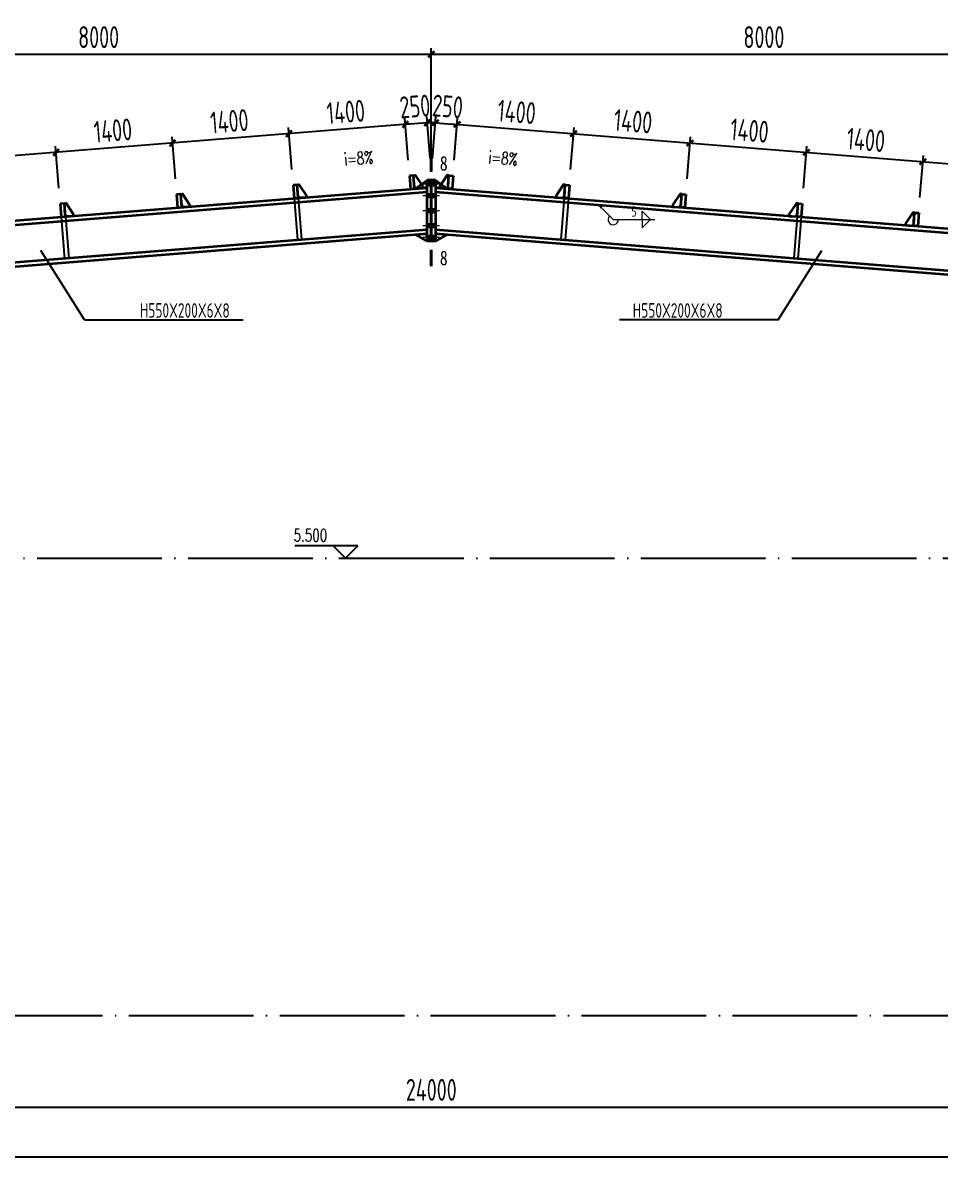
# Model space of a CAD drawing. Header units: millimetres. Extents: x 6950065 to 7140129, y 16284814 to 19754034.
# Drawn here: x 7005380 to 7027443, y 18054883 to 18082310 of the extents above; entities that cross this region are included whole.
import ezdxf
from ezdxf.enums import TextEntityAlignment as Align

# ---------------------------------------------------------------- set-up
doc = ezdxf.new("R2010")
doc.units = ezdxf.units.MM
doc.header["$LTSCALE"] = 1500
doc.header["$MEASUREMENT"] = 0
doc.linetypes.add('DOTE', pattern=[2.42, 2, -0.2, 0.02, -0.2])
doc.layers.get('Defpoints').update_dxf_attribs({"color": 1})
for name, color, linetype, lineweight in [('10', 7, 'Continuous', 35), ('114', 2, 'Continuous', 18), ('12', 2, 'Continuous', 35), ('14', 2, 'Continuous', 35), ('焊缝标注', 9, 'Continuous', 18)]:
    doc.layers.add(name, color=color, linetype=linetype, lineweight=lineweight)
for name, color, linetype in [('BALCONY', 6, 'Continuous'), ('C型钢', 6, 'Continuous'), ('dim', 7, 'Continuous'), ('DIM_ELEV', 3, 'Continuous'), ('PUB_DIM', 161, 'Continuous')]:
    doc.layers.add(name, color=color, linetype=linetype)
doc.styles.add('_TCH_DIM', font='SIMPLEX', dxfattribs={"bigfont": 'GBCBIG'})
doc.styles.add('FromPkpm', font='Pkpmeng', dxfattribs={"width": 0.7, "bigfont": 'hztxt'})
doc.styles.add('TSSD_Dimension', font='Tssdeng.shx', dxfattribs={"width": 0.7, "bigfont": 'hztxt.shx'})
doc.styles.add('黑体', font='simhei.ttf', dxfattribs={"width": 0.8})
doc.dimstyles.new('TSSD_75_150', dxfattribs={"dimtxt": 525, "dimasz": 150, "dimexe": 150, "dimexo": 375, "dimgap": 150, "dimtad": 1, "dimdec": 0, "dimlfac": 0.5, "dimzin": 0, "dimdsep": 46, "dimtxsty": 'TSSD_Dimension', "dimblk": 'ARCHTICK', "dimblk1": 'ARCHTICK', "dimblk2": 'ARCHTICK', "dimcen": 0, "dimdle": 150, "dimclrt": 7, "dimadec": 0, "dimazin": 0, "dimtfac": 1, "dimtdec": 0, "dimtix": 1, "dimtmove": 2, "dimatfit": 3, "dimfxl": 0, "dimtolj": 1, "dimtzin": 0, "dimarcsym": 0})

# ---------------------------------------------------------------- blocks, each defined once
blk = doc.blocks.new('_ArchTick')
at = {"color": 0, "linetype": 'ByBlock', "const_width": 0.4}
blk.add_lwpolyline([(-0.5, -0.5), (0.5, 0.5)], dxfattribs=at)
blk = doc.blocks.new('*D159')
at = {"layer": 'Defpoints', "color": 0}
for p in [(6991204, 18058433), (7039204, 18058433), (7039204, 18056233)]:
    blk.add_point(p, dxfattribs=at)
at = {"layer": 'dim', "color": 0, "lineweight": -2}
for p, q in [((6991204, 18058058), (6991204, 18056083)), ((7039204, 18058058), (7039204, 18056083)), ((6991054, 18056233), (7039354, 18056233))]:
    blk.add_line(p, q, dxfattribs=at)
at = {"layer": 'dim', "color": 0, "lineweight": -2, "xscale": 150, "yscale": 150, "zscale": 150, "rotation": 180}
blk.add_blockref('_ArchTick', (6991204, 18056233), dxfattribs=at)
at = {"layer": 'dim', "color": 0, "lineweight": -2, "xscale": 150, "yscale": 150, "zscale": 150}
blk.add_blockref('_ArchTick', (7039204, 18056233), dxfattribs=at)
at = {"layer": 'dim', "color": 7, "insert": (7015204, 18056646), "char_height": 525, "attachment_point": 5, "style": 'TSSD_Dimension'}
blk.add_mtext('\\A1;24000', dxfattribs=at)
blk = doc.blocks.new('*D161')
at = {"layer": 'Defpoints', "color": 0}
for p in [(6991204, 18057933), (7087204, 18057933), (7087204, 18055033)]:
    blk.add_point(p, dxfattribs=at)
at = {"layer": 'dim', "color": 0, "lineweight": -2}
for p, q in [((6991204, 18057558), (6991204, 18054883)), ((7087204, 18057558), (7087204, 18054883)), ((6991054, 18055033), (7087354, 18055033))]:
    blk.add_line(p, q, dxfattribs=at)
at = {"layer": 'dim', "color": 0, "lineweight": -2, "xscale": 150, "yscale": 150, "zscale": 150, "rotation": 180}
blk.add_blockref('_ArchTick', (6991204, 18055033), dxfattribs=at)
at = {"layer": 'dim', "color": 0, "lineweight": -2, "xscale": 150, "yscale": 150, "zscale": 150}
blk.add_blockref('_ArchTick', (7087204, 18055033), dxfattribs=at)
at = {"layer": 'dim', "color": 7, "insert": (7039204, 18055446), "char_height": 525, "attachment_point": 5, "style": 'TSSD_Dimension'}
blk.add_mtext('\\A1;48000', dxfattribs=at)
blk = doc.blocks.new('*D166')
at = {"layer": 'Defpoints', "color": 0}
for p in [(7015204, 18081553), (6999204, 18078353), (7015204, 18078353)]:
    blk.add_point(p, dxfattribs=at)
at = {"layer": 'dim', "color": 0, "lineweight": -2}
for p, q in [((6999054, 18081553), (7015354, 18081553)), ((6999204, 18078728), (6999204, 18081703)), ((7015204, 18078728), (7015204, 18081703))]:
    blk.add_line(p, q, dxfattribs=at)
at = {"layer": 'dim', "color": 0, "lineweight": -2, "xscale": 150, "yscale": 150, "zscale": 150, "rotation": 180}
blk.add_blockref('_ArchTick', (6999204, 18081553), dxfattribs=at)
at = {"layer": 'dim', "color": 0, "lineweight": -2, "xscale": 150, "yscale": 150, "zscale": 150}
blk.add_blockref('_ArchTick', (7015204, 18081553), dxfattribs=at)
at = {"layer": 'dim', "color": 7, "insert": (7007204, 18081966), "char_height": 525, "attachment_point": 5, "style": 'TSSD_Dimension'}
blk.add_mtext('\\A1;8000', dxfattribs=at)
blk = doc.blocks.new('*D167')
at = {"layer": 'Defpoints', "color": 0}
for p in [(7031204, 18081553), (7015204, 18078353), (7031204, 18078353)]:
    blk.add_point(p, dxfattribs=at)
at = {"layer": 'dim', "color": 0, "lineweight": -2}
for p, q in [((7015054, 18081553), (7031354, 18081553)), ((7015204, 18078728), (7015204, 18081703)), ((7031204, 18078728), (7031204, 18081703))]:
    blk.add_line(p, q, dxfattribs=at)
at = {"layer": 'dim', "color": 0, "lineweight": -2, "xscale": 150, "yscale": 150, "zscale": 150, "rotation": 180}
blk.add_blockref('_ArchTick', (7015204, 18081553), dxfattribs=at)
at = {"layer": 'dim', "color": 0, "lineweight": -2, "xscale": 150, "yscale": 150, "zscale": 150}
blk.add_blockref('_ArchTick', (7031204, 18081553), dxfattribs=at)
at = {"layer": 'dim', "color": 7, "insert": (7023204, 18081966), "char_height": 525, "attachment_point": 5, "style": 'TSSD_Dimension'}
blk.add_mtext('\\A1;8000', dxfattribs=at)
blk = doc.blocks.new('gfgghhj')
at = {"layer": '12', "lineweight": 35, "ltscale": 100}
for p, q in [((5749076, 18591246), (5748976, 18591240)), ((5748976, 18591240), (5748995, 18590921)), ((5749095, 18590927), (5749076, 18591246)), ((5748995, 18590921), (5749095, 18590927))]:
    blk.add_line(p, q, dxfattribs=at)
blk.add_lwpolyline([(5749292, 18590979), (5749295, 18590939), (5749135, 18590929), (5749093, 18590967), (5749076, 18591246), (5749116, 18591249)], close=True, dxfattribs=at)
blk = doc.blocks.new('*D1429')
at = {"layer": 'Defpoints', "color": 0}
for p in [(7018625, 18079643), (7015727, 18078632), (7018526, 18078408)]:
    blk.add_point(p, dxfattribs=at)
at = {"layer": 'dim', "color": 0, "lineweight": -2}
for p, q in [((7015757, 18079006), (7015838, 18080016)), ((7015676, 18079878), (7018774, 18079631)), ((7018556, 18078782), (7018637, 18079792))]:
    blk.add_line(p, q, dxfattribs=at)
at = {"layer": 'dim', "color": 0, "lineweight": -2, "xscale": 150, "yscale": 150, "zscale": 150}
for p, rotation in [((7015826, 18079866), 175.4261031026705), ((7018625, 18079643), 355.4261031026705)]:
    blk.add_blockref('_ArchTick', p, dxfattribs=dict(at, rotation=rotation))
at = {"layer": 'dim', "color": 7, "insert": (7017258, 18080166), "char_height": 525, "attachment_point": 5, "rotation": 355.4261, "style": 'TSSD_Dimension'}
blk.add_mtext('\\A1;{\\W0.7;1400}', dxfattribs=at)
blk = doc.blocks.new('*D1430')
at = {"layer": 'Defpoints', "color": 0}
for p in [(7021426, 18079418), (7018526, 18078408), (7021327, 18078184)]:
    blk.add_point(p, dxfattribs=at)
at = {"layer": 'dim', "color": 0, "lineweight": -2}
for p, q in [((7018475, 18079655), (7021575, 18079407)), ((7018556, 18078782), (7018637, 18079792)), ((7021357, 18078558), (7021438, 18079568))]:
    blk.add_line(p, q, dxfattribs=at)
at = {"layer": 'dim', "color": 0, "lineweight": -2, "xscale": 150, "yscale": 150, "zscale": 150}
for p, rotation in [((7018625, 18079643), 175.4261031031089), ((7021426, 18079418), 355.4261031031089)]:
    blk.add_blockref('_ArchTick', p, dxfattribs=dict(at, rotation=rotation))
at = {"layer": 'dim', "color": 7, "insert": (7020058, 18079942), "char_height": 525, "attachment_point": 5, "rotation": 355.4261, "style": 'TSSD_Dimension'}
blk.add_mtext('\\A1;{\\W0.7;1400}', dxfattribs=at)
blk = doc.blocks.new('*D1431')
at = {"layer": 'Defpoints', "color": 0}
for p in [(7024225, 18079195), (7021327, 18078184), (7024126, 18077960)]:
    blk.add_point(p, dxfattribs=at)
at = {"layer": 'dim', "color": 0, "lineweight": -2}
for p, q in [((7021276, 18079430), (7024374, 18079183)), ((7021357, 18078558), (7021438, 18079568)), ((7024156, 18078334), (7024237, 18079344))]:
    blk.add_line(p, q, dxfattribs=at)
at = {"layer": 'dim', "color": 0, "lineweight": -2, "xscale": 150, "yscale": 150, "zscale": 150}
for p, rotation in [((7021426, 18079418), 175.4261031031089), ((7024225, 18079195), 355.4261031031089)]:
    blk.add_blockref('_ArchTick', p, dxfattribs=dict(at, rotation=rotation))
at = {"layer": 'dim', "color": 7, "insert": (7022858, 18079718), "char_height": 525, "attachment_point": 5, "rotation": 355.4261, "style": 'TSSD_Dimension'}
blk.add_mtext('\\A1;{\\W0.7;1400}', dxfattribs=at)
blk = doc.blocks.new('*D1432')
at = {"layer": 'Defpoints', "color": 0}
for p in [(7027026, 18078970), (7024126, 18077960), (7026927, 18077736)]:
    blk.add_point(p, dxfattribs=at)
at = {"layer": 'dim', "color": 0, "lineweight": -2}
for p, q in [((7024156, 18078334), (7024237, 18079344)), ((7024075, 18079207), (7027175, 18078959)), ((7026957, 18078110), (7027038, 18079120))]:
    blk.add_line(p, q, dxfattribs=at)
at = {"layer": 'dim', "color": 0, "lineweight": -2, "xscale": 150, "yscale": 150, "zscale": 150}
for p, rotation in [((7024225, 18079195), 175.4261031031089), ((7027026, 18078970), 355.4261031031089)]:
    blk.add_blockref('_ArchTick', p, dxfattribs=dict(at, rotation=rotation))
at = {"layer": 'dim', "color": 7, "insert": (7025658, 18079494), "char_height": 525, "attachment_point": 5, "rotation": 355.4261, "style": 'TSSD_Dimension'}
blk.add_mtext('\\A1;{\\W0.7;1400}', dxfattribs=at)
blk = doc.blocks.new('*D1433')
at = {"layer": 'Defpoints', "color": 0}
for p in [(7029825, 18078747), (7026927, 18077736), (7029726, 18077512)]:
    blk.add_point(p, dxfattribs=at)
at = {"layer": 'dim', "color": 0, "lineweight": -2}
for p, q in [((7026957, 18078110), (7027038, 18079120)), ((7026876, 18078982), (7029974, 18078735)), ((7029756, 18077886), (7029837, 18078896))]:
    blk.add_line(p, q, dxfattribs=at)
at = {"layer": 'dim', "color": 0, "lineweight": -2, "xscale": 150, "yscale": 150, "zscale": 150}
for p, rotation in [((7027026, 18078970), 175.4261031031089), ((7029825, 18078747), 355.4261031031089)]:
    blk.add_blockref('_ArchTick', p, dxfattribs=dict(at, rotation=rotation))
at = {"layer": 'dim', "color": 7, "insert": (7028458, 18079270), "char_height": 525, "attachment_point": 5, "rotation": 355.4261, "style": 'TSSD_Dimension'}
blk.add_mtext('\\A1;{\\W0.7;1400}', dxfattribs=at)
blk = doc.blocks.new('*D1419')
at = {"layer": 'Defpoints', "color": 0}
for p in [(7015826, 18079866), (7015204, 18078674), (7015727, 18078632)]:
    blk.add_point(p, dxfattribs=at)
at = {"layer": 'dim', "color": 0, "lineweight": -2}
for p, q in [((7015302, 18079908), (7015153, 18079920)), ((7015233, 18079048), (7015314, 18080058)), ((7015302, 18079908), (7015826, 18079866)), ((7015757, 18079006), (7015838, 18080016)), ((7015826, 18079866), (7015975, 18079855))]:
    blk.add_line(p, q, dxfattribs=at)
at = {"layer": 'dim', "color": 0, "lineweight": -2, "xscale": 150, "yscale": 150, "zscale": 150}
for p, rotation in [((7015302, 18079908), 355.4261031027394), ((7015826, 18079866), 175.4261031027394)]:
    blk.add_blockref('_ArchTick', p, dxfattribs=dict(at, rotation=rotation))
at = {"layer": 'dim', "color": 7, "insert": (7015597, 18080299), "char_height": 525, "attachment_point": 5, "rotation": 355.4261, "style": 'TSSD_Dimension'}
blk.add_mtext('\\A1;250', dxfattribs=at)
blk = doc.blocks.new('*D1420')
at = {"layer": 'Defpoints', "color": 0}
for p in [(7011781, 18079642), (7014680, 18078632), (7011880, 18078408)]:
    blk.add_point(p, dxfattribs=at)
at = {"layer": 'dim', "color": 0, "lineweight": -2}
for p, q in [((7014650, 18079006), (7014569, 18080016)), ((7014731, 18079878), (7011632, 18079631)), ((7011850, 18078782), (7011769, 18079792))]:
    blk.add_line(p, q, dxfattribs=at)
at = {"layer": 'dim', "color": 0, "lineweight": -2, "xscale": 150, "yscale": 150, "zscale": 150}
for p, rotation in [((7014581, 18079866), 4.57389689731472), ((7011781, 18079642), 184.5738968973147)]:
    blk.add_blockref('_ArchTick', p, dxfattribs=dict(at, rotation=rotation))
at = {"layer": 'dim', "color": 7, "insert": (7013148, 18080166), "char_height": 525, "attachment_point": 5, "rotation": 4.5739, "style": 'TSSD_Dimension'}
blk.add_mtext('\\A1;{\\W0.7;1400}', dxfattribs=at)
blk = doc.blocks.new('*D1421')
at = {"layer": 'Defpoints', "color": 0}
for p in [(7008981, 18079418), (7011880, 18078408), (7009080, 18078184)]:
    blk.add_point(p, dxfattribs=at)
at = {"layer": 'dim', "color": 0, "lineweight": -2}
for p, q in [((7011931, 18079654), (7008832, 18079407)), ((7011850, 18078782), (7011769, 18079792)), ((7009050, 18078558), (7008969, 18079568))]:
    blk.add_line(p, q, dxfattribs=at)
at = {"layer": 'dim', "color": 0, "lineweight": -2, "xscale": 150, "yscale": 150, "zscale": 150}
for p, rotation in [((7011781, 18079642), 4.573896896891059), ((7008981, 18079418), 184.5738968968911)]:
    blk.add_blockref('_ArchTick', p, dxfattribs=dict(at, rotation=rotation))
at = {"layer": 'dim', "color": 7, "insert": (7010348, 18079942), "char_height": 525, "attachment_point": 5, "rotation": 4.5739, "style": 'TSSD_Dimension'}
blk.add_mtext('\\A1;{\\W0.7;1400}', dxfattribs=at)
blk = doc.blocks.new('*D1422')
at = {"layer": 'Defpoints', "color": 0}
for p in [(7006181, 18079194), (7009080, 18078184), (7006280, 18077960)]:
    blk.add_point(p, dxfattribs=at)
at = {"layer": 'dim', "color": 0, "lineweight": -2}
for p, q in [((7009131, 18079430), (7006032, 18079183)), ((7006250, 18078334), (7006169, 18079344)), ((7009050, 18078558), (7008969, 18079568))]:
    blk.add_line(p, q, dxfattribs=at)
at = {"layer": 'dim', "color": 0, "lineweight": -2, "xscale": 150, "yscale": 150, "zscale": 150}
for p, rotation in [((7008981, 18079418), 4.573896896891059), ((7006181, 18079194), 184.5738968968911)]:
    blk.add_blockref('_ArchTick', p, dxfattribs=dict(at, rotation=rotation))
at = {"layer": 'dim', "color": 7, "insert": (7007548, 18079718), "char_height": 525, "attachment_point": 5, "rotation": 4.5739, "style": 'TSSD_Dimension'}
blk.add_mtext('\\A1;{\\W0.7;1400}', dxfattribs=at)
blk = doc.blocks.new('*D1423')
at = {"layer": 'Defpoints', "color": 0}
for p in [(7003381, 18078970), (7003480, 18077736), (7006280, 18077960)]:
    blk.add_point(p, dxfattribs=at)
at = {"layer": 'dim', "color": 0, "lineweight": -2}
for p, q in [((7006250, 18078334), (7006169, 18079344)), ((7006331, 18079206), (7003232, 18078959)), ((7003450, 18078110), (7003369, 18079120))]:
    blk.add_line(p, q, dxfattribs=at)
at = {"layer": 'dim', "color": 0, "lineweight": -2, "xscale": 150, "yscale": 150, "zscale": 150}
for p, rotation in [((7003381, 18078970), 184.5738968968911), ((7006181, 18079194), 4.573896896891059)]:
    blk.add_blockref('_ArchTick', p, dxfattribs=dict(at, rotation=rotation))
at = {"layer": 'dim', "color": 7, "insert": (7004748, 18079494), "char_height": 525, "attachment_point": 5, "rotation": 4.5739, "style": 'TSSD_Dimension'}
blk.add_mtext('\\A1;{\\W0.7;1400}', dxfattribs=at)
blk = doc.blocks.new('*D1427')
at = {"layer": 'Defpoints', "color": 0}
for p in [(7014581, 18079866), (7014680, 18078632), (7015204, 18078674)]:
    blk.add_point(p, dxfattribs=at)
at = {"layer": 'dim', "color": 0, "lineweight": -2}
for p, q in [((7014650, 18079006), (7014569, 18080016)), ((7015105, 18079908), (7014581, 18079866)), ((7015174, 18079048), (7015093, 18080058)), ((7015105, 18079908), (7015254, 18079920)), ((7014581, 18079866), (7014432, 18079855))]:
    blk.add_line(p, q, dxfattribs=at)
at = {"layer": 'dim', "color": 0, "lineweight": -2, "xscale": 150, "yscale": 150, "zscale": 150}
for p, rotation in [((7014581, 18079866), 4.573896897260639), ((7015105, 18079908), 184.5738968972606)]:
    blk.add_blockref('_ArchTick', p, dxfattribs=dict(at, rotation=rotation))
at = {"layer": 'dim', "color": 7, "insert": (7014810, 18080299), "char_height": 525, "attachment_point": 5, "rotation": 4.5739, "style": 'TSSD_Dimension'}
blk.add_mtext('\\A1;250', dxfattribs=at)

msp = doc.modelspace()

# ---------------------------------------------------------------- hatches: boundary and pattern name
at = {"layer": '焊缝标注'}
msp.add_hatch(color=256, dxfattribs=at).paths.add_polyline_path([(7019226.7, 18077930.9), (7019286.6, 18077849.4), (7019307.9, 18077870.5)])

# ---------------------------------------------------------------- linework, layer by layer
at = {"color": 3, "lineweight": 35, "ltscale": 100}
for p, q in [((6999402.9, 18077089), (7015103.6, 18078345)), ((6999410.9, 18076989.3), (7015103.6, 18078244.7)), ((7015303.6, 18078345), (7031004.2, 18077089)), ((7015303.6, 18078244.7), (7030996.2, 18076989.3)), ((6999482.7, 18076092.2), (7015103.6, 18077341.8)), ((6999490.7, 18075992.5), (7015103.6, 18077241.5)), ((7015303.6, 18077341.8), (7030924.5, 18076092.2)), ((7015303.6, 18077241.5), (7030916.5, 18075992.5))]:
    msp.add_line(p, q, dxfattribs=at)
at = {"layer": '10', "lineweight": 25, "const_width": 75}
for points in [[(7015203.6, 18079131.5), (7015203.6, 18078731.5)], [(7015203.6, 18076455), (7015203.6, 18076855)]]:
    msp.add_lwpolyline(points, dxfattribs=at)
at = {"layer": '114', "lineweight": 18, "ltscale": 100}
for p, q in [((7015003.6, 18078435), (7015403.6, 18078435)), ((7015003.6, 18078154.7), (7015403.6, 18078154.7)), ((7015003.6, 18077792.7), (7015403.6, 18077792.7)), ((7015003.6, 18077431.8), (7015403.6, 18077431.8)), ((7015003.6, 18077151.5), (7015403.6, 18077151.5))]:
    msp.add_line(p, q, dxfattribs=at)
at = {"layer": '114', "color": 1, "lineweight": 70, "ltscale": 100}
for p, q in [((7015103.6, 18078435), (7015303.6, 18078435)), ((7015103.6, 18078154.7), (7015303.6, 18078154.7)), ((7015103.6, 18077792.7), (7015303.6, 18077792.7)), ((7015103.6, 18077431.8), (7015303.6, 18077431.8)), ((7015103.6, 18077151.5), (7015303.6, 18077151.5))]:
    msp.add_line(p, q, dxfattribs=at)
at = {"layer": '14', "lineweight": 35, "ltscale": 100}
for p, q in [((7014824.5, 18078322.7), (7015103.6, 18078525)), ((7015103.6, 18077055), (7015103.6, 18078531.5)), ((7015103.6, 18078531.5), (7015203.6, 18078531.5)), ((7015103.6, 18078525), (7015103.6, 18078385)), ((7015203.6, 18077055), (7015203.6, 18078531.5)), ((7015203.6, 18078531.5), (7015303.6, 18078531.5)), ((7015203.6, 18078531.5), (7015203.6, 18077055)), ((7015303.6, 18078531.5), (7015303.6, 18077055)), ((7015303.6, 18078385), (7015303.6, 18078525)), ((7015303.6, 18078525), (7015582.7, 18078322.7)), ((7015063.7, 18078341.8), (7014824.5, 18078322.7)), ((7015103.6, 18078385), (7015063.7, 18078341.8)), ((7015343.4, 18078341.8), (7015303.6, 18078385)), ((7015582.7, 18078322.7), (7015343.4, 18078341.8)), ((7014824.5, 18077219.2), (7015063.7, 18077238.3)), ((7015103.6, 18077061.5), (7014824.5, 18077219.2)), ((7015063.7, 18077238.3), (7015103.6, 18077201.5)), ((7015103.6, 18077201.5), (7015103.6, 18077061.5)), ((7015303.6, 18077201.5), (7015343.4, 18077238.3)), ((7015582.7, 18077219.2), (7015303.6, 18077061.5)), ((7015303.6, 18077061.5), (7015303.6, 18077201.5)), ((7015343.4, 18077238.3), (7015582.7, 18077219.2)), ((7015203.6, 18077055), (7015103.6, 18077055)), ((7015303.6, 18077055), (7015203.6, 18077055))]:
    msp.add_line(p, q, dxfattribs=at)
at = {"layer": 'BALCONY'}
for p, q in [((7006864.5, 18075165.1, -3.6), (7005813.8, 18076833.1)), ((7023542.7, 18075165.1, -3.6), (7024593.4, 18076833.1)), ((7006864.5, 18075165.1, -3.6), (7010676.8, 18075165.1, -3.6)), ((7023542.7, 18075165.1, -3.6), (7019730.4, 18075165.1, -3.6))]:
    msp.add_line(p, q, dxfattribs=at)
at = {"layer": 'C型钢', "color": 3}
for points in [[(7011904.1, 18078090.3), (7011983.9, 18077093.5)], [(7012003.9, 18078097.7), (7012083.6, 18077101.4)], [(7018402.7, 18078097.7), (7018323, 18077101.5)], [(7018502.4, 18078090.3), (7018422.7, 18077093.5)], [(7006303.5, 18077641), (7006384.3, 18076631.1)], [(7006403.2, 18077649), (7006484, 18076639.1)], [(7024002.5, 18077648.5), (7023922.8, 18076652.3)], [(7024102.2, 18077641.2), (7024022.5, 18076644.3)]]:
    msp.add_lwpolyline(points, dxfattribs=at)
at = {"layer": 'C型钢', "color": 8, "linetype": 'DOTE'}
for points in [[(6991203.6, 18069433), (7087103.4, 18069433)], [(6989778.1, 18058433), (7091852.1, 18058433)]]:
    msp.add_lwpolyline(points, dxfattribs=at)
at = {"layer": 'DIM_ELEV', "linetype": 'ByBlock'}
for p, q in [((7013441.2, 18069733), (7011921.7, 18069733)), ((7013141.2, 18069433), (7012841.2, 18069733)), ((7013141.2, 18069433), (7013441.2, 18069733))]:
    msp.add_line(p, q, dxfattribs=at)
at = {"layer": 'PUB_DIM'}
for points in [[(7014734.9, 18078839.8, 0, 0, 0), (7012541.7, 18078667, 80, 0, 0), (7012242.6, 18078643.5, 0, 0, 0)], [(7015668.7, 18078839.8, 0, 0, 0), (7017861.9, 18078667, 80, 0, 0), (7018161, 18078643.5, 0, 0, 0)]]:
    msp.add_lwpolyline(points, format="xyseb", dxfattribs=at)
at = {"layer": '焊缝标注', "lineweight": 18, "ltscale": 100}
for p, q in [((7019226.7, 18077930.9), (7019579.3, 18077576.3)), ((7020279.3, 18077776.3), (7020479.3, 18077576.3)), ((7020279.3, 18077576.3), (7020279.3, 18077776.3)), ((7019579.3, 18077576.3), (7020579.3, 18077576.3)), ((7020279.3, 18077376.3), (7020479.3, 18077576.3)), ((7020279.3, 18077576.3), (7020279.3, 18077376.3))]:
    msp.add_line(p, q, dxfattribs=at)
at = {"layer": '焊缝标注', "linetype": 'Continuous'}
msp.add_lwpolyline([(7019226.7, 18077930.9), (7019286.6, 18077849.4), (7019307.9, 18077870.5)], close=True, dxfattribs=at)
at = {"layer": '焊缝标注', "lineweight": 18, "ltscale": 100}
msp.add_arc((7019579.3, 18077576.3), 125, 134.84026, 0, dxfattribs=at)

# ---------------------------------------------------------------- block references
at = {"layer": 'C型钢', "color": 3, "rotation": 0.7987987067610567}
for p in [(1525447.1, -590949), (1522647.1, -591173), (1517047.1, -591621), (1519847.1, -591397)]:
    msp.add_blockref('gfgghhj', p, dxfattribs=at)
at = {"layer": 'C型钢', "color": 3, "xscale": -1, "rotation": 359.2012012932389}
for p in [(12504960, -590949), (12507758.8, -591172.9), (12510560, -591397), (12513358.7, -591620.9), (12516160, -591845)]:
    msp.add_blockref('gfgghhj', p, dxfattribs=at)

# ---------------------------------------------------------------- texts
at = {"layer": '10', "lineweight": 25, "style": '黑体', "width": 0.8}
for p in [(7015503.6, 18078931.5), (7015503.6, 18076655)]:
    msp.add_text('8', height=350, dxfattribs=at).set_placement(p, align=Align.MIDDLE_CENTER)
at = {"layer": 'BALCONY', "style": 'TSSD_Dimension', "width": 0.7}
for p in [(7009276.6, 18075393.1, -3.6), (7021130.5, 18075393.1, -3.6)]:
    msp.add_text('H550X200X6X8', height=350, dxfattribs=at).set_placement(p, align=Align.MIDDLE)
at = {"layer": 'DIM_ELEV', "color": 7, "linetype": 'ByBlock', "style": '_TCH_DIM', "width": 0.705882}
msp.add_text('5.500', height=297.5, dxfattribs=at).set_placement((7011891.7, 18069838))
at = {"layer": 'PUB_DIM', "color": 7, "style": '_TCH_DIM', "width": 0.705882}
for rotation, p in [(4.50496, (7013117.1, 18078875.1)), (355.49504, (7016568.7, 18078931.7))]:
    msp.add_text('i=8%%%', height=297.5, rotation=rotation, dxfattribs=at).set_placement(p)
at = {"layer": '焊缝标注', "lineweight": 25, "style": 'FromPkpm', "width": 0.7}
msp.add_text('5', height=250, dxfattribs=at).set_placement((7020079.3, 18077646.3), align=Align.CENTER)

# ---------------------------------------------------------------- dimensions: what is measured, and where the dimension line sits
at = {"layer": 'dim'}
for base, p1, p2, text, picture, middle in [((7015203.6, 18081553), (6999203.6, 18078353), (7015203.6, 18078353), '8000', '*D166', (7007203.6, 18081965.5)), ((7031203.6, 18081553), (7015203.6, 18078353), (7031203.6, 18078353), '8000', '*D167', (7023203.6, 18081965.5)), ((7039203.6, 18056233), (6991203.6, 18058433), (7039203.6, 18058433), '24000', '*D159', (7015203.6, 18056645.5)), ((7087203.6, 18055033), (6991203.6, 18057933), (7087203.6, 18057933), '48000', '*D161', (7039203.6, 18055445.5))]:
    dim = msp.add_linear_dim(base=base, p1=p1, p2=p2, text=text, dimstyle='TSSD_75_150', dxfattribs=at)
    dim.commit()
    dim.dimension.update_dxf_attribs({"geometry": picture, "text_midpoint": middle})
for p1, p2, distance, text, picture, middle in [((7014680, 18078632.2), (7011880, 18078408.2), -1238.2, '{\\W0.7;1400}', '*D1420', (7013148.3, 18080165.7)), ((7015203.6, 18078674.1), (7014680, 18078632.2), -1238.2, '250', '*D1427', (7014810.1, 18080298.6)), ((7015203.6, 18078674.1), (7015727.2, 18078632.2), 1238.2, '250', '*D1419', (7015597, 18080298.6)), ((7015727.2, 18078632.2), (7018525.9, 18078408.3), 1238.2, '{\\W0.7;1400}', '*D1429', (7017258.2, 18080165.7))]:
    dim = msp.add_aligned_dim(p1=p1, p2=p2, distance=distance, text=text, dimstyle='TSSD_75_150', dxfattribs=at)
    dim.commit()
    dim.dimension.update_dxf_attribs({"geometry": picture, "text_midpoint": middle})
for base, p1, p2, angle, picture, middle in [((7008981.2, 18079418.5), (7011880, 18078408.2), (7009080, 18078184.2), 4.5739, '*D1421', (7010348.3, 18079941.7)), ((7021425.9, 18079418.5), (7018525.9, 18078408.3), (7021327.2, 18078184.2), 175.4261, '*D1430', (7020058.2, 18079941.7)), ((7003381.2, 18078970.5), (7006279.9, 18077960.2), (7003480, 18077736.2), 4.5739, '*D1423', (7004748.3, 18079493.7)), ((7006181.1, 18079194.5), (7009080, 18078184.2), (7006279.9, 18077960.2), 4.5739, '*D1422', (7007548.3, 18079717.7)), ((7024224.6, 18079194.6), (7021327.2, 18078184.2), (7024125.9, 18077960.3), 175.4261, '*D1431', (7022858.2, 18079717.7)), ((7027025.9, 18078970.5), (7024125.9, 18077960.3), (7026927.2, 18077736.2), 175.4261, '*D1432', (7025658.2, 18079493.7)), ((7029824.6, 18078746.6), (7026927.2, 18077736.2), (7029725.9, 18077512.3), 175.4261, '*D1433', (7028458.2, 18079269.7))]:
    dim = msp.add_linear_dim(base=base, p1=p1, p2=p2, angle=angle, text='{\\W0.7;1400}', dimstyle='TSSD_75_150', dxfattribs=at)
    dim.commit()
    dim.dimension.update_dxf_attribs({"geometry": picture, "text_midpoint": middle})

doc.saveas('drawing.dxf')
